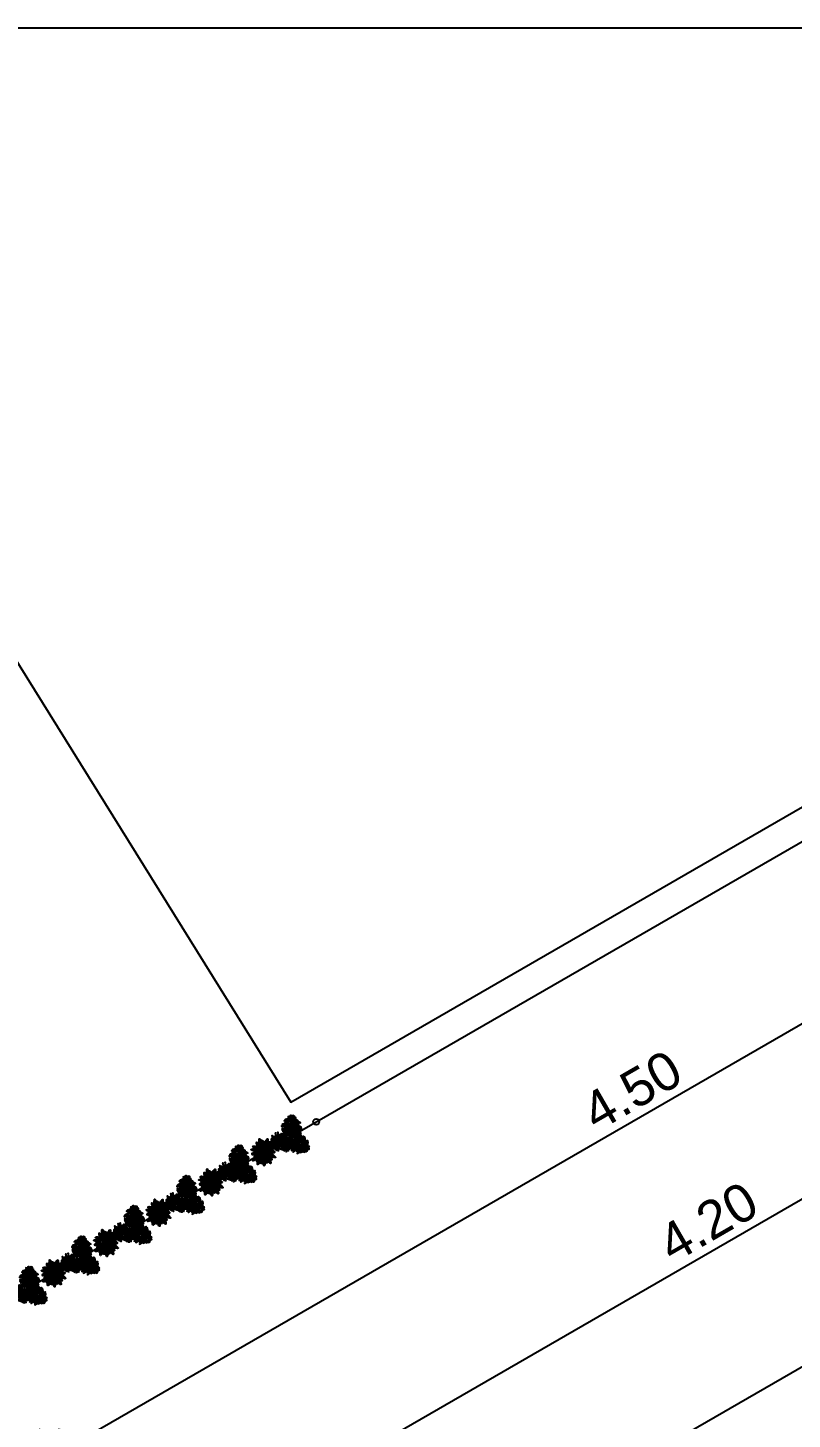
# Model space of a CAD drawing. Header units: metres. Extents: x 97 to 197, y 104 to 205.
# Drawn here: x 120.9 to 123.419, y 123.234 to 127.822 of the extents above; entities that cross this region are included whole.
import ezdxf

# ---------------------------------------------------------------- set-up
doc = ezdxf.new("R2010")
doc.units = ezdxf.units.M
doc.linetypes.add('ACAD_ISO12W100', pattern=[21, 12, -3, 0, -3, 0, -3])
doc.layers.get('0').update_dxf_attribs({"plot": 0})
doc.layers.add('01-Defpoints', color=7, linetype='Continuous', plot=False)
for name, color, linetype in [('1-ALV_CORTE', 5, 'Continuous'), ('10-PROJ_SUP', 2, 'ACAD_ISO12W100'), ('15-COTAS', 14, 'Continuous'), ('5-PISO', 1, 'Continuous'), ('6-VEGETAÇÃO', 104, 'Continuous'), ('7-PISO_INF', 253, 'Continuous')]:
    doc.layers.add(name, color=color, linetype=linetype)
doc.styles.get("Standard").update_dxf_attribs({"font": 'arial.ttf', "height": 2.5})
doc.dimstyles.new('COTA ANOTATIVA', dxfattribs={"dimtxt": 2.5, "dimasz": 2.5, "dimexe": 2, "dimexo": 1, "dimgap": 0.5, "dimtad": 1, "dimzin": 4, "dimdsep": 46, "dimtxsty": 'Standard', "dimblk": 'ARCHTICK', "dimcen": 1, "dimclrd": 256, "dimclre": 256, "dimclrt": 256, "dimazin": 0, "dimtfac": 1, "dimtofl": 0, "dimtmove": 1, "dimatfit": 3, "dimldrblk": 'DOT', "dimfxl": 2, "dimfxlon": 1, "dimtolj": 1, "dimtzin": 0, "dimarcsym": 0})

# ---------------------------------------------------------------- blocks, each defined once
blk = doc.blocks.new('*U53')
at = {"layer": '5-PISO', "ltscale": 0.1}
blk.add_circle((0.0563, 0), 0.01, dxfattribs=at)
blk = doc.blocks.new('*U54')
at = {"layer": '1-ALV_CORTE', "color": 0, "linetype": 'ByBlock', "lineweight": -2, "transparency": 16777216}
for p in [(0.4533, -3.7), (0.5531, -3.7), (0.6529, -3.7), (0.7527, -3.7), (0.8526, -3.7), (0.9524, -3.7), (1.0522, -3.7), (1.1521, -3.7), (1.2519, -3.7), (1.3517, -3.7), (1.4516, -3.7), (1.5514, -3.7), (1.6512, -3.7), (1.7511, -3.7), (1.8509, -3.7), (1.9507, -3.7), (2.0506, -3.7), (2.1504, -3.7), (2.2502, -3.7)]:
    blk.add_blockref('*U53', p, dxfattribs=at)
blk = doc.blocks.new('A$C5E6B4C6F')
at = {"layer": '6-VEGETAÇÃO', "color": 76}
for points in [[(0.259, 1.171, -2.104), (0.209, 1.321, -2.2), (0.288, 1.491, -2.209), (0.158, 1.315, -2.236)], [(0.357, 1.156, -2.032), (0.303, 1.302, -2.064), (0.415, 1.63, -2.175), (0.231, 1.292, -2.049)], [(0.475, 1.141, -2.048), (0.422, 1.361, -2.101), (0.479, 1.549, -2.163), (0.353, 1.329, -2.08)], [(0.595, 1.14, -2.069), (0.539, 1.339, -2.115), (0.629, 1.659, -2.22), (0.475, 1.345, -2.105)], [(0.708, 1.124, -2.084), (0.662, 1.376, -2.146), (0.747, 1.632, -2.233), (0.591, 1.377, -2.135)], [(0.796, 1.116, -2.149), (0.756, 1.287, -2.126), (0.781, 1.468, -2.215), (0.703, 1.281, -2.034)], [(1.482, 1.535, -2.067), (1.345, 1.656, -2.117), (1.097, 1.789, -2.205), (1.417, 1.703, -2.096)], [(1.557, 1.641, -2.048), (1.395, 1.82, -2.109), (1.136, 1.834, -2.194), (1.405, 1.9, -2.11)], [(1.196, 1.453, -1.072), (1.373, 1.5, -1.059), (1.421, 1.484, -1.129), (1.346, 1.542, -1.001)], [(1.207, 1.531, -0.981), (1.324, 1.574, -0.958), (1.424, 1.573, -1.089), (1.316, 1.62, -0.901)], [(1.617, 1.726, -2.033), (1.464, 1.918, -2.092), (1.33, 1.988, -2.139), (1.499, 1.959, -2.083)], [(1.502, 1.177, -1.5), (1.501, 1.373, -1.508), (1.382, 1.522, -1.658), (1.541, 1.415, -1.461)], [(1.395, 1.411, -2.091), (1.402, 1.411, -2.091), (1.64, 1.748, -2.031), (1.632, 1.748, -2.031)], [(1.678, 1.813, -2.089), (1.51, 1.965, -2.183), (1.405, 2.011, -2.201), (1.562, 1.992, -2.214)], [(1.426, 1.455, -2.084), (1.667, 1.369, -2.146), (1.847, 1.168, -2.233), (1.703, 1.43, -2.135)], [(1.496, 1.546, -2.069), (1.696, 1.494, -2.115), (1.929, 1.256, -2.22), (1.734, 1.547, -2.105)], [(1.567, 1.195, -1.421), (1.577, 1.394, -1.416), (1.543, 1.509, -1.462), (1.612, 1.399, -1.373)], [(1.556, 1.648, -2.048), (1.774, 1.585, -2.101), (1.908, 1.441, -2.163), (1.78, 1.66, -2.08)], [(1.721, 1.874, -2.146), (1.59, 2.021, -2.244), (1.711, 1.971, -2.224)], [(1.652, 1.219, -1.388), (1.644, 1.403, -1.435), (1.609, 1.487, -1.463), (1.691, 1.394, -1.423)], [(1.777, 1.953, -2.259), (1.674, 2.021, -2.303), (1.628, 2.076, -2.362), (1.733, 2.028, -2.352)], [(1.629, 1.743, -2.032), (1.782, 1.718, -2.064), (2.011, 1.456, -2.175), (1.809, 1.784, -2.049)], [(1.633, 1.748, -2.029), (1.64, 1.748, -2.029), (1.76, 1.917, -2.19), (1.752, 1.917, -2.19)], [(1.691, 1.821, -2.104), (1.846, 1.789, -2.2), (1.954, 1.636, -2.209), (1.866, 1.836, -2.236)], [(1.806, 1.994, -2.342), (1.736, 2.07, -2.421), (1.789, 2.063, -2.443)], [(1.778, 1.935, -2.243), (1.871, 1.881, -2.305), (1.934, 1.803, -2.299), (1.865, 1.938, -2.361)], [(1.807, 1.996, -2.35), (1.927, 1.923, -2.425), (1.888, 1.979, -2.436)], [(0.052, 1.184, -2.342), (0.02, 1.085, -2.421), (0, 1.135, -2.443)], [(0.049, 1.184, -2.35), (0.052, 1.325, -2.425), (0.023, 1.263, -2.436)], [(0.145, 1.176, -2.19), (0.152, 1.176, -2.19), (0.041, 1.186, -2.376), (0.033, 1.186, -2.376)], [(0.102, 1.18, -2.259), (0.094, 1.057, -2.303), (0.07, 0.989, -2.362), (0.058, 1.103, -2.352)], [(0.117, 1.189, -2.243), (0.117, 1.297, -2.305), (0.153, 1.391, -2.299), (0.07, 1.263, -2.361)], [(0.198, 1.171, -2.146), (0.136, 0.983, -2.244), (0.119, 1.114, -2.224)], [(0.351, 1.157, -2.029), (0.358, 1.157, -2.029), (0.152, 1.176, -2.19), (0.145, 1.176, -2.19)], [(0.272, 1.164, -2.089), (0.224, 0.942, -2.183), (0.237, 0.829, -2.201), (0.175, 0.974, -2.214)], [(0.379, 1.154, -2.033), (0.289, 0.926, -2.092), (0.295, 0.774, -2.139), (0.235, 0.936, -2.083)], [(0.481, 1.145, -2.048), (0.407, 0.915, -2.109), (0.525, 0.683, -2.194), (0.333, 0.884, -2.11)], [(0.762, 1.119, -2.091), (0.769, 1.119, -2.091), (0.359, 1.157, -2.031), (0.351, 1.157, -2.031)], [(0.611, 1.133, -2.067), (0.575, 0.954, -2.117), (0.583, 0.673, -2.205), (0.497, 0.993, -2.096)], [(1.395, 0.579, -2.067), (1.568, 0.638, -2.117), (1.807, 0.786, -2.205), (1.573, 0.551, -2.096)], [(1.449, 0.461, -2.048), (1.685, 0.512, -2.109), (1.827, 0.73, -2.194), (1.749, 0.463, -2.11)], [(1.582, 1.199, -1.406), (1.664, 1.106, -1.383), (1.707, 0.838, -1.514), (1.704, 1.13, -1.326)], [(1.354, 0.668, -2.084), (1.159, 0.502, -2.146), (0.894, 0.447, -2.233), (1.193, 0.441, -2.135)], [(1.397, 0.562, -2.069), (1.252, 0.414, -2.115), (0.93, 0.332, -2.22), (1.279, 0.356, -2.105)], [(1.502, 0.348, -2.032), (1.403, 0.228, -2.064), (1.062, 0.161, -2.175), (1.447, 0.171, -2.049)], [(1.456, 0.458, -2.048), (1.292, 0.302, -2.101), (1.1, 0.258, -2.163), (1.354, 0.259, -2.08)], [(1.538, 0.256, -2.104), (1.433, 0.138, -2.2), (1.246, 0.121, -2.209), (1.463, 0.097, -2.236)], [(1.331, 0.717, -2.091), (1.339, 0.717, -2.091), (1.511, 0.343, -2.031), (1.504, 0.343, -2.031)], [(1.593, 0.124, -2.243), (1.5, 0.07, -2.305), (1.4, 0.054, -2.299), (1.552, 0.046, -2.361)], [(1.492, 0.368, -2.033), (1.735, 0.404, -2.092), (1.863, 0.485, -2.139), (1.753, 0.353, -2.083)], [(1.504, 0.342, -2.029), (1.511, 0.342, -2.029), (1.598, 0.154, -2.19), (1.591, 0.154, -2.19)], [(1.631, 0.067, -2.35), (1.508, 0, -2.425), (1.576, 0.006, -2.436)], [(1.537, 0.27, -2.089), (1.753, 0.34, -2.183), (1.845, 0.408, -2.201), (1.75, 0.282, -2.214)], [(1.568, 0.203, -2.146), (1.762, 0.243, -2.244), (1.657, 0.163, -2.224)], [(1.591, 0.154, -2.19), (1.598, 0.154, -2.19), (1.645, 0.053, -2.376), (1.638, 0.053, -2.376)], [(1.609, 0.115, -2.259), (1.719, 0.17, -2.303), (1.79, 0.183, -2.362), (1.697, 0.116, -2.352)], [(1.63, 0.07, -2.342), (1.731, 0.092, -2.421), (1.698, 0.049, -2.443)]]:
    blk.add_3dface(points, dxfattribs=at)
at = {"layer": '6-VEGETAÇÃO'}
for points in [[(0.876, 1.104, -2.283), (0.841, 1.252, -2.262), (0.872, 1.481, -2.373), (0.804, 1.331, -2.219)], [(1.191, 1.364, -1.175), (1.049, 1.403, -1.197), (0.924, 1.423, -1.28), (1.079, 1.451, -1.128)], [(1.199, 1.449, -1.075), (1.016, 1.518, -1.083), (0.994, 1.522, -1.233), (1.09, 1.57, -1.036)], [(1.206, 1.516, -0.996), (1.024, 1.596, -0.991), (1.003, 1.606, -1.037), (1.032, 1.631, -0.948)], [(1.214, 1.604, -0.963), (1.039, 1.663, -1.01), (1.047, 1.66, -1.038), (1.065, 1.703, -0.998)], [(1.372, 1.379, -2.153), (1.289, 1.475, -2.153), (1.073, 1.642, -2.248), (1.268, 1.547, -2.101)], [(1.23, 1.762, -0.967), (1.133, 1.78, -1), (1.08, 1.812, -1.029), (1.171, 1.816, -1.007)], [(1.325, 1.313, -2.288), (1.259, 1.405, -2.271), (1.1, 1.534, -2.333), (1.296, 1.428, -2.198)], [(1.283, 1.253, -2.41), (1.221, 1.351, -2.381), (1.104, 1.463, -2.408), (1.248, 1.379, -2.316)], [(1.41, 1.433, -2.085), (1.238, 1.599, -2.149), (1.14, 1.664, -2.184), (1.367, 1.566, -2.106)], [(1.235, 1.816, -0.991), (1.158, 1.859, -1.031), (1.199, 1.877, -1.03)], [(1.181, 1.265, -1.292), (1.189, 1.265, -1.292), (1.215, 1.535, -0.976), (1.208, 1.535, -0.976)], [(1.196, 1.375, -1.165), (1.356, 1.422, -1.148), (1.511, 1.392, -1.261), (1.36, 1.464, -1.098)], [(1.22, 1.616, -0.965), (1.342, 1.671, -0.989), (1.417, 1.659, -1.037), (1.338, 1.715, -0.98)], [(1.226, 1.716, -0.948), (1.233, 1.716, -0.948), (1.245, 1.837, -1.002), (1.238, 1.837, -1.002)], [(1.237, 1.748, -0.966), (1.325, 1.761, -1.002), (1.351, 1.746, -1.016), (1.299, 1.807, -1.012)], [(1.42, 1.155, -1.6), (1.405, 1.302, -1.622), (1.344, 1.516, -1.705), (1.461, 1.291, -1.553)], [(0.673, 0.657, -1.391), (0.599, 0.707, -1.427), (0.563, 0.778, -1.441), (0.587, 0.655, -1.437)], [(0.841, 0.796, -1.406), (0.726, 0.843, -1.383), (0.569, 1.065, -1.514), (0.701, 0.804, -1.326)], [(0.775, 0.742, -1.39), (0.647, 0.784, -1.414), (0.584, 0.917, -1.462), (0.621, 0.749, -1.405)], [(0.735, 1.122, -2.085), (0.678, 0.89, -2.149), (0.67, 0.773, -2.184), (0.642, 1.017, -2.106)], [(0.955, 0.903, -1.59), (0.806, 0.977, -1.573), (0.644, 1.183, -1.686), (0.774, 0.949, -1.523)], [(0.903, 0.846, -1.497), (0.741, 0.931, -1.484), (0.648, 1.055, -1.554), (0.731, 0.882, -1.426)], [(0.839, 0.794, -1.4), (0.846, 0.794, -1.4), (0.71, 0.672, -1.373), (0.703, 0.672, -1.373)], [(0.801, 1.116, -2.153), (0.759, 0.996, -2.153), (0.723, 0.725, -2.248), (0.708, 0.941, -2.101)], [(1.014, 0.95, -1.677), (0.836, 1.056, -1.674), (0.712, 1.227, -1.775), (0.805, 1.022, -1.619)], [(1.072, 1.091, -2.61), (1.08, 1.091, -2.61), (0.769, 1.119, -2.09), (0.762, 1.119, -2.09)], [(0.787, 0.747, -1.388), (0.876, 0.585, -1.435), (0.944, 0.526, -1.463), (0.829, 0.573, -1.423)], [(0.881, 1.108, -2.288), (0.835, 1.005, -2.271), (0.803, 0.803, -2.333), (0.797, 1.025, -2.198)], [(1.048, 0.981, -1.78), (0.935, 1.058, -1.728), (0.826, 1.156, -1.795), (0.93, 1.042, -1.629)], [(1.069, 0.994, -1.927), (0.971, 1.061, -1.881), (0.833, 1.185, -1.964), (0.915, 1.092, -1.822)], [(1.041, 0.974, -1.717), (1.049, 0.974, -1.717), (0.846, 0.794, -1.401), (0.839, 0.794, -1.401)], [(0.853, 0.806, -1.421), (0.932, 0.624, -1.416), (1.014, 0.536, -1.462), (0.903, 0.604, -1.373)], [(0.954, 1.101, -2.41), (0.9, 0.999, -2.381), (0.862, 0.841, -2.408), (0.863, 1.008, -2.316)], [(0.949, 1.102, -2.406), (0.922, 1.223, -2.391), (0.948, 1.371, -2.474), (0.888, 1.232, -2.335)], [(0.903, 0.851, -1.5), (0.99, 0.676, -1.508), (1.164, 0.595, -1.658), (0.973, 0.621, -1.461)], [(1.082, 1.011, -2.061), (1.002, 1.066, -2.026), (0.914, 1.148, -2.092), (0.991, 1.062, -1.964)], [(1.18, 1.253, -1.362), (1.084, 1.284, -1.342), (0.937, 1.329, -1.4), (1.039, 1.307, -1.275)], [(1.287, 0.824, -2.283), (1.176, 0.719, -2.262), (0.963, 0.632, -2.373), (1.127, 0.648, -2.219)], [(0.967, 0.908, -1.6), (1.045, 0.782, -1.622), (1.195, 0.618, -1.705), (0.99, 0.768, -1.553)], [(1.183, 1.282, -1.27), (0.999, 1.341, -1.291), (0.973, 1.349, -1.318), (1.1, 1.353, -1.229)], [(1.178, 1.229, -1.509), (1.095, 1.259, -1.473), (1.001, 1.293, -1.507), (1.108, 1.268, -1.395)], [(1.252, 0.888, -2.406), (1.161, 0.804, -2.391), (1.019, 0.752, -2.474), (1.171, 0.77, -2.335)], [(1.317, 0.748, -2.149), (1.189, 0.628, -2.126), (1.02, 0.559, -2.215), (1.22, 0.585, -2.034)], [(1.028, 0.962, -1.695), (1.124, 0.795, -1.716), (1.182, 0.721, -1.743), (1.041, 0.854, -1.654)], [(1.175, 1.208, -1.643), (1.093, 1.24, -1.593), (1.034, 1.269, -1.595), (1.098, 1.25, -1.522)], [(1.109, 1.035, -2.285), (1.117, 1.035, -2.285), (1.049, 0.974, -1.717), (1.041, 0.974, -1.717)], [(1.05, 0.982, -1.787), (1.1, 0.895, -1.767), (1.222, 0.711, -1.825), (1.117, 0.847, -1.7)], [(1.068, 0.998, -1.934), (1.109, 0.92, -1.898), (1.199, 0.782, -1.932), (1.093, 0.923, -1.82)], [(1.072, 1.091, -2.61), (1.08, 1.091, -2.61), (1.17, 1.082, -3.235), (1.163, 1.082, -3.235)], [(1.084, 1.012, -2.068), (1.123, 0.933, -2.018), (1.192, 0.821, -2.02), (1.112, 0.929, -1.947)], [(1.109, 1.035, -2.285), (1.117, 1.035, -2.285), (1.172, 1.084, -2.985), (1.164, 1.084, -2.985)], [(1.215, 1.156, -2.61), (1.222, 1.156, -2.61), (1.17, 1.082, -3.235), (1.163, 1.082, -3.235)], [(1.2, 1, -2.61), (1.208, 1, -2.61), (1.17, 1.082, -3.235), (1.163, 1.082, -3.235)], [(1.236, 1.104, -2.285), (1.243, 1.104, -2.285), (1.172, 1.084, -2.985), (1.164, 1.084, -2.985)], [(1.172, 1.174, -1.86), (1.18, 1.174, -1.86), (1.172, 1.1, -2.56), (1.165, 1.1, -2.56)], [(1.172, 1.174, -1.86), (1.18, 1.174, -1.86), (1.189, 1.265, -1.292), (1.181, 1.265, -1.292)], [(1.174, 1.231, -1.502), (1.225, 1.249, -1.456), (1.41, 1.25, -1.539), (1.287, 1.263, -1.397)], [(1.176, 1.21, -1.636), (1.205, 1.224, -1.601), (1.326, 1.223, -1.667), (1.211, 1.234, -1.539)], [(1.18, 1.255, -1.355), (1.249, 1.275, -1.303), (1.396, 1.276, -1.37), (1.242, 1.29, -1.204)], [(1.185, 1.3, -1.252), (1.387, 1.343, -1.249), (1.49, 1.314, -1.35), (1.387, 1.39, -1.194)], [(1.2, 1, -2.61), (1.208, 1, -2.61), (1.339, 0.717, -2.09), (1.331, 0.717, -2.09)], [(1.215, 1.156, -2.61), (1.222, 1.156, -2.61), (1.402, 1.411, -2.09), (1.395, 1.411, -2.09)], [(1.236, 1.104, -2.285), (1.243, 1.104, -2.285), (1.331, 1.128, -1.717), (1.324, 1.128, -1.717)], [(1.25, 0.893, -2.41), (1.366, 0.897, -2.381), (1.522, 0.943, -2.408), (1.377, 0.861, -2.316)], [(1.269, 1.113, -2.068), (1.269, 1.202, -2.018), (1.257, 1.332, -2.02), (1.28, 1.2, -1.947)], [(1.289, 1.119, -1.934), (1.287, 1.207, -1.898), (1.267, 1.371, -1.932), (1.3, 1.197, -1.82)], [(1.271, 1.114, -2.061), (1.318, 1.029, -2.026), (1.361, 0.916, -2.092), (1.33, 1.027, -1.964)], [(1.312, 1.125, -1.787), (1.306, 1.226, -1.767), (1.278, 1.444, -1.825), (1.313, 1.276, -1.7)], [(1.281, 0.826, -2.288), (1.393, 0.838, -2.271), (1.584, 0.911, -2.333), (1.395, 0.794, -2.198)], [(1.286, 1.257, -2.406), (1.405, 1.22, -2.391), (1.52, 1.124, -2.474), (1.429, 1.246, -2.335)], [(1.29, 1.123, -1.927), (1.348, 1.019, -1.881), (1.417, 0.847, -1.964), (1.384, 0.967, -1.822)], [(1.341, 1.133, -1.695), (1.329, 1.325, -1.716), (1.31, 1.418, -1.743), (1.377, 1.236, -1.654)], [(1.315, 1.126, -1.78), (1.381, 1.006, -1.728), (1.435, 0.87, -1.795), (1.393, 1.018, -1.629)], [(1.315, 0.753, -2.153), (1.439, 0.777, -2.153), (1.692, 0.881, -2.248), (1.512, 0.759, -2.101)], [(1.324, 1.32, -2.283), (1.47, 1.276, -2.262), (1.653, 1.135, -2.373), (1.557, 1.269, -2.219)], [(1.343, 0.692, -2.085), (1.572, 0.759, -2.149), (1.677, 0.811, -2.184), (1.479, 0.664, -2.106)], [(1.358, 1.138, -1.677), (1.471, 0.964, -1.674), (1.506, 0.756, -1.775), (1.514, 0.981, -1.619)], [(1.375, 1.383, -2.149), (1.543, 1.333, -2.126), (1.687, 1.221, -2.215), (1.565, 1.381, -2.034)], [(1.432, 1.154, -1.59), (1.533, 1.021, -1.573), (1.587, 0.765, -1.686), (1.574, 1.032, -1.523)], [(1.505, 1.182, -1.497), (1.612, 1.034, -1.484), (1.64, 0.882, -1.554), (1.642, 1.074, -1.426)], [(1.585, 1.2, -1.4), (1.593, 1.2, -1.4), (1.768, 1.249, -1.373), (1.761, 1.249, -1.373)], [(1.666, 1.218, -1.39), (1.761, 1.124, -1.414), (1.759, 0.977, -1.462), (1.801, 1.144, -1.405)], [(1.715, 1.236, -1.379), (1.726, 1.399, -1.416), (1.768, 1.304, -1.384)], [(1.761, 1.249, -1.373), (1.768, 1.249, -1.373), (1.886, 1.281, -1.427), (1.878, 1.281, -1.427)], [(1.805, 1.261, -1.392), (1.787, 1.358, -1.425), (1.798, 1.419, -1.454), (1.834, 1.335, -1.432)], [(1.795, 1.249, -1.391), (1.838, 1.172, -1.427), (1.839, 1.092, -1.441), (1.872, 1.213, -1.437)], [(1.858, 1.276, -1.416), (1.87, 1.363, -1.456), (1.902, 1.332, -1.455)], [(1.862, 1.277, -1.42), (1.915, 1.175, -1.465), (1.92, 1.23, -1.458)], [(0.625, 0.603, -1.42), (0.532, 0.67, -1.465), (0.552, 0.619, -1.458)], [(0.703, 0.673, -1.373), (0.71, 0.673, -1.373), (0.619, 0.591, -1.427), (0.612, 0.591, -1.427)], [(0.628, 0.605, -1.416), (0.656, 0.522, -1.456), (0.614, 0.535, -1.455)], [(0.668, 0.642, -1.392), (0.728, 0.563, -1.425), (0.745, 0.503, -1.454), (0.675, 0.562, -1.432)], [(0.738, 0.704, -1.379), (0.8, 0.553, -1.416), (0.721, 0.619, -1.384)]]:
    blk.add_3dface(points, dxfattribs=at)
blk = doc.blocks.new('A$C67B00017')
at = {"layer": '6-VEGETAÇÃO', "color": 153}
for p, q in [((0.09, 1.2), (0.15, 1.17)), ((0.15, 1.22), (0.23, 1.17)), ((0.21, 1.23), (0.32, 1.16)), ((0.3, 1.71), (0.23, 1.68)), ((0.26, 1.79), (0.29, 1.73)), ((0.35, 1.67), (0.27, 1.63)), ((0.3, 1.22), (0.37, 1.14)), ((0.31, 1.78), (0.36, 1.69)), ((0.42, 1.62), (0.31, 1.58)), ((0.33, 1.49), (0.38, 1.43)), ((0.4, 1.39), (0.33, 1.34)), ((0.46, 1.59), (0.35, 1.54)), ((0.37, 1.75), (0.43, 1.64)), ((0.48, 1.36), (0.38, 1.3)), ((0.39, 1.19), (0.41, 1.14)), ((0.4, 1.49), (0.48, 1.39)), ((0.45, 1.7), (0.47, 1.6)), ((0.57, 1.32), (0.45, 1.24)), ((0.48, 1.47), (0.58, 1.34)), ((0.5, 1.63), (0.49, 1.57)), ((0.6, 1.72), (0.51, 1.72)), ((0.64, 1.29), (0.51, 1.2)), ((0.53, 1.58), (0.53, 1.55)), ((0.66, 1.66), (0.54, 1.65)), ((0.72, 1.58), (0.57, 1.56)), ((0.58, 1.84), (0.6, 1.76)), ((0.66, 2.05), (0.59, 2.06)), ((0.59, 1.43), (0.64, 1.31)), ((0.69, 1.99), (0.6, 2)), ((0.68, 1.26), (0.6, 1.19)), ((0.72, 1.91), (0.61, 1.93)), ((0.76, 1.52), (0.61, 1.5)), ((0.74, 1.86), (0.62, 1.87)), ((0.65, 1.81), (0.67, 1.68)), ((0.66, 2.14), (0.66, 2.08)), ((0.78, 1.48), (0.68, 1.45)), ((0.68, 1.36), (0.68, 1.28)), ((0.73, 1.24), (0.68, 1.19)), ((0.7, 2.1), (0.7, 2)), ((0.71, 1.75), (0.74, 1.59)), ((0.73, 1.3), (0.73, 1.26)), ((0.74, 2.05), (0.74, 1.92)), ((0.81, 1.43), (0.74, 1.41)), ((0.79, 1.97), (0.75, 1.87)), ((0.8, 1.88), (0.77, 1.84)), ((0.78, 1.66), (0.77, 1.53)), ((0.8, 1.82), (0.78, 1.8)), ((0.83, 1.56), (0.8, 1.49)), ((0.96, 1.73), (0.82, 1.78)), ((0.97, 1.66), (0.82, 1.71)), ((0.88, 1.41), (0.82, 1.4)), ((0.94, 1.83), (0.83, 1.88)), ((0.84, 1.48), (0.83, 1.45)), ((0.93, 1.91), (0.84, 1.95)), ((0.91, 1.37), (0.84, 1.36)), ((0.94, 1.31), (0.85, 1.31)), ((0.87, 1.48), (0.88, 1.43)), ((0.97, 1.27), (0.87, 1.27)), ((0.91, 1.46), (0.92, 1.38)), ((0.96, 2.03), (0.94, 1.95)), ((0.94, 1.42), (0.96, 1.32)), ((1, 1.97), (0.97, 1.84)), ((1.03, 1.89), (0.98, 1.74)), ((1.06, 1.77), (0.98, 1.67)), ((0.99, 1.36), (0.98, 1.28)), ((1.05, 1.66), (0.99, 1.62)), ((1.02, 1.59), (0.99, 1.56)), ((1.01, 1.3), (0.99, 1.26)), ((1.09, 1.37), (1.01, 1.42)), ((1.02, 1.25), (1.01, 1.23)), ((1.12, 1.97), (1.02, 2.04)), ((1.09, 1.41), (1.02, 1.47)), ((1.13, 2.03), (1.03, 2.09)), ((1.1, 1.47), (1.05, 1.52)), ((1.13, 2.11), (1.06, 2.16)), ((1.13, 2.17), (1.07, 2.22)), ((1.11, 1.53), (1.07, 1.56)), ((1.11, 1.32), (1.08, 1.31)), ((1.13, 1.36), (1.09, 1.34)), ((1.16, 1.42), (1.1, 1.37)), ((1.17, 1.49), (1.11, 1.41)), ((1.15, 1.91), (1.12, 1.89)), ((1.15, 1.59), (1.12, 1.54)), ((1.16, 1.54), (1.12, 1.48)), ((1.21, 2.04), (1.13, 1.97)), ((1.18, 1.96), (1.13, 1.94)), ((1.21, 2.14), (1.14, 2.03)), ((1.14, 1.81), (1.21, 1.69)), ((1.18, 2.25), (1.15, 2.2)), ((1.2, 2.2), (1.15, 2.11)), ((1.15, 1.69), (1.2, 1.65)), ((1.16, 1.62), (1.19, 1.59)), ((1.17, 1.92), (1.21, 1.76)), ((1.2, 1.99), (1.23, 1.87)), ((1.22, 1.68), (1.37, 1.73)), ((1.23, 1.76), (1.37, 1.8)), ((1.24, 2.05), (1.26, 1.97)), ((1.24, 1.16), (1.31, 1.23)), ((1.25, 1.86), (1.37, 1.9)), ((1.28, 1.94), (1.36, 1.97)), ((1.28, 1.5), (1.29, 1.46)), ((1.3, 1.57), (1.33, 1.5)), ((1.31, 1.44), (1.37, 1.42)), ((1.34, 1.49), (1.44, 1.45)), ((1.36, 1.67), (1.36, 1.54)), ((1.37, 1.53), (1.52, 1.49)), ((1.44, 1.76), (1.4, 1.6)), ((1.41, 1.58), (1.56, 1.55)), ((1.48, 1.9), (1.42, 2)), ((1.48, 1.83), (1.45, 1.83)), ((1.51, 1.94), (1.46, 2.04)), ((1.51, 1.8), (1.47, 1.68)), ((1.53, 1.86), (1.48, 1.86)), ((1.48, 1.66), (1.6, 1.64)), ((1.6, 1.92), (1.5, 1.89)), ((1.56, 2.01), (1.51, 2.09)), ((1.51, 1.41), (1.52, 1.37)), ((1.64, 2), (1.53, 1.94)), ((1.53, 1.35), (1.59, 1.32)), ((1.54, 1.72), (1.63, 1.7)), ((1.54, 1.48), (1.55, 1.41)), ((1.59, 2.07), (1.55, 2.14)), ((1.57, 1.83), (1.55, 1.76)), ((1.57, 1.4), (1.66, 1.34)), ((1.66, 2.07), (1.58, 2.01)), ((1.6, 1.57), (1.59, 1.44)), ((1.6, 1.43), (1.74, 1.38)), ((1.67, 2.12), (1.61, 2.09)), ((1.69, 1.65), (1.64, 1.5)), ((1.65, 1.48), (1.79, 1.43)), ((1.66, 1.12), (1.75, 1.24)), ((1.77, 1.69), (1.72, 1.57)), ((1.73, 1.55), (1.84, 1.51)), ((1.75, 1.27), (1.73, 1.29)), ((1.74, 1.11), (1.82, 1.23)), ((1.81, 1.25), (1.77, 1.3)), ((1.79, 1.6), (1.88, 1.57)), ((1.84, 1.71), (1.8, 1.63)), ((1.8, 1.31), (1.84, 1.43)), ((1.89, 1.25), (1.8, 1.3)), ((1.84, 1.1), (1.9, 1.2)), ((1.85, 1.32), (1.89, 1.43)), ((1.98, 1.27), (1.86, 1.3)), ((1.94, 1.34), (1.96, 1.43)), ((2.04, 1.3), (1.94, 1.32)), ((2, 1.36), (2.02, 1.42)), ((2.09, 1.33), (2.03, 1.35)), ((0.17, 1.15), (0.13, 1.1)), ((0.24, 1.15), (0.18, 1.07)), ((0.32, 1.14), (0.25, 1.05)), ((0.37, 1.13), (0.3, 1.03)), ((0.43, 0.86), (0.35, 0.9)), ((0.37, 0.76), (0.42, 0.82)), ((0.51, 0.9), (0.4, 0.95)), ((0.44, 1.16), (0.45, 1.13)), ((0.44, 0.77), (0.51, 0.87)), ((0.6, 0.95), (0.47, 1.02)), ((0.48, 0.6), (0.56, 0.62)), ((0.51, 0.66), (0.64, 0.69)), ((0.66, 0.99), (0.52, 1.07)), ((0.52, 0.79), (0.61, 0.93)), ((0.57, 0.73), (0.73, 0.75)), ((0.6, 0.62), (0.6, 0.53)), ((0.69, 1.02), (0.61, 1.09)), ((0.62, 0.85), (0.66, 0.97)), ((0.66, 0.8), (0.79, 0.79)), ((0.66, 0.67), (0.67, 0.56)), ((0.73, 0.25), (0.66, 0.24)), ((0.78, 0.39), (0.67, 0.37)), ((0.76, 0.31), (0.67, 0.3)), ((0.74, 1.05), (0.68, 1.09)), ((0.8, 0.44), (0.68, 0.42)), ((0.7, 0.93), (0.7, 1)), ((0.75, 0.99), (0.74, 1.03)), ((0.74, 0.74), (0.76, 0.59)), ((0.74, 0.16), (0.74, 0.22)), ((0.76, 0.84), (0.83, 0.82)), ((0.78, 0.2), (0.77, 0.3)), ((0.85, 0.96), (0.8, 0.97)), ((0.8, 0.78), (0.82, 0.63)), ((0.82, 0.26), (0.8, 0.38)), ((0.85, 0.34), (0.81, 0.44)), ((0.89, 1), (0.82, 1.01)), ((0.86, 0.43), (0.82, 0.47)), ((0.85, 0.49), (0.83, 0.51)), ((0.93, 1.05), (0.84, 1.06)), ((0.84, 0.89), (0.85, 0.94)), ((0.84, 0.86), (0.87, 0.85)), ((0.84, 0.8), (0.87, 0.7)), ((0.96, 1.08), (0.87, 1.1)), ((0.88, 0.91), (0.9, 0.98)), ((0.89, 0.83), (0.91, 0.76)), ((1.04, 0.66), (0.91, 0.58)), ((0.92, 0.94), (0.94, 1.04)), ((1.04, 0.59), (0.92, 0.51)), ((1.05, 0.48), (0.94, 0.42)), ((0.97, 0.99), (0.96, 1.07)), ((1.04, 0.4), (0.96, 0.35)), ((1, 1.05), (0.98, 1.1)), ((1.01, 1.1), (1, 1.12)), ((1.05, 1.04), (1.09, 1.07)), ((1.05, 0.97), (1.09, 1.04)), ((1.09, 0.74), (1.05, 0.76)), ((1.06, 0.9), (1.09, 0.99)), ((1.12, 0.67), (1.06, 0.7)), ((1.15, 0.56), (1.06, 0.65)), ((1.09, 0.29), (1.06, 0.37)), ((1.07, 1.08), (1.09, 1.1)), ((1.14, 0.44), (1.07, 0.58)), ((1.12, 0.36), (1.07, 0.47)), ((1.08, 0.85), (1.1, 0.93)), ((1.1, 1.04), (1.19, 1.01)), ((1.11, 1), (1.19, 0.96)), ((1.11, 0.81), (1.12, 0.86)), ((1.12, 0.93), (1.19, 0.91)), ((1.13, 0.88), (1.18, 0.86)), ((1.17, 0.29), (1.24, 0.37)), ((1.19, 1.15), (1.18, 1.17)), ((1.18, 0.2), (1.23, 0.31)), ((1.19, 0.38), (1.24, 0.41)), ((1.19, 0.14), (1.23, 0.23)), ((1.22, 1.12), (1.21, 1.16)), ((1.21, 0.43), (1.24, 0.45)), ((1.22, 0.09), (1.24, 0.14)), ((1.23, 0.72), (1.25, 0.76)), ((1.28, 1.08), (1.24, 1.15)), ((1.25, 0.65), (1.28, 0.72)), ((1.25, 0.37), (1.36, 0.32)), ((1.25, 0.32), (1.35, 0.26)), ((1.25, 0.23), (1.33, 0.19)), ((1.26, 0.78), (1.33, 0.8)), ((1.26, 0.17), (1.32, 0.13)), ((1.3, 0.73), (1.4, 0.76)), ((1.3, 0.55), (1.31, 0.68)), ((1.32, 0.69), (1.47, 0.71)), ((1.34, 1.13), (1.4, 1.17)), ((1.4, 1.06), (1.34, 1.11)), ((1.37, 0.46), (1.34, 0.62)), ((1.36, 0.63), (1.51, 0.65)), ((1.39, 1.11), (1.44, 1.15)), ((1.44, 1.06), (1.41, 1.1)), ((1.44, 0.41), (1.41, 0.53)), ((1.43, 0.55), (1.54, 0.57)), ((1.48, 0.49), (1.57, 0.5)), ((1.5, 0.37), (1.48, 0.45)), ((1.52, 0.95), (1.49, 0.92)), ((1.6, 0.95), (1.54, 0.91)), ((1.58, 1.08), (1.57, 1.11)), ((1.58, 0.88), (1.59, 0.72)), ((1.71, 0.93), (1.59, 0.89)), ((1.61, 0.59), (1.62, 0.62)), ((1.65, 1.04), (1.62, 1.1)), ((1.62, 0.53), (1.64, 0.58)), ((1.64, 0.85), (1.66, 0.7)), ((1.82, 0.88), (1.65, 0.87)), ((1.65, 0.45), (1.66, 0.55)), ((1.76, 1), (1.67, 1.1)), ((1.67, 0.56), (1.79, 0.57)), ((1.71, 0.38), (1.69, 0.5)), ((1.7, 0.52), (1.82, 0.53)), ((1.88, 1), (1.74, 1.08)), ((1.74, 0.81), (1.75, 0.69)), ((1.76, 0.33), (1.74, 0.43)), ((1.75, 0.45), (1.84, 0.46)), ((1.88, 0.83), (1.76, 0.83)), ((1.79, 0.4), (1.86, 0.4)), ((1.8, 0.31), (1.79, 0.37)), ((1.81, 0.77), (1.83, 0.68)), ((1.96, 1.02), (1.85, 1.08)), ((1.93, 0.78), (1.85, 0.78)), ((1.92, 1.1), (1.98, 1.18)), ((2.03, 1.04), (1.95, 1.08))]:
    blk.add_line(p, q, dxfattribs=at)
at = {"layer": '6-VEGETAÇÃO', "color": 210}
blk.add_line((1.13, 1.24), (1.25, 1.34), dxfattribs=at)
at = {"layer": '6-VEGETAÇÃO', "color": 253}
for p, q in [((1.28, 1.15), (1.35, 1.21)), ((1.35, 1.06), (1.28, 1.13))]:
    blk.add_line(p, q, dxfattribs=at)
at = {"layer": '6-VEGETAÇÃO', "color": 153}
for points in [[(1.09, 1.84), (1.02, 2), (1.1, 2.31), (1.11, 2.33), (1.23, 2.13), (1.13, 1.86), (1.11, 1.8)], [(0.51, 1.1), (0.34, 1.03), (0.03, 1.13), (0.01, 1.14), (0.22, 1.24), (0.48, 1.14), (0.54, 1.11)], [(0.56, 1.49), (0.38, 1.52), (0.17, 1.75), (0.15, 1.78), (0.39, 1.76), (0.56, 1.54), (0.59, 1.48)], [(0.79, 1.2), (0.56, 1.18), (0.23, 1.42), (0.2, 1.44), (0.5, 1.49), (0.77, 1.25), (0.83, 1.19)], [(0.56, 1.5), (0.37, 1.67), (0.17, 1.79)], [(0.22, 1.75), (0.19, 1.74)], [(0.23, 1.77), (0.22, 1.79)], [(0.79, 1.22), (0.5, 1.37), (0.23, 1.46)], [(0.29, 1.43), (0.26, 1.41)], [(0.3, 1.45), (0.28, 1.48)], [(0.84, 1.37), (0.64, 1.46), (0.46, 1.83), (0.45, 1.86), (0.73, 1.76), (0.86, 1.42), (0.89, 1.34)], [(0.85, 1.38), (0.68, 1.65), (0.48, 1.87)], [(0.52, 1.81), (0.49, 1.81)], [(0.55, 1.82), (0.54, 1.86)], [(0.78, 1.73), (0.64, 1.84), (0.57, 2.15), (0.56, 2.18), (0.76, 2.05), (0.8, 1.77), (0.81, 1.71)], [(0.61, 2.13), (0.58, 2.13)], [(0.79, 1.74), (0.7, 1.98), (0.59, 2.18)], [(0.63, 2.13), (0.63, 2.16)], [(0.97, 1.48), (0.83, 1.67), (0.85, 2.07), (0.86, 2.11), (1.06, 1.88), (1.01, 1.53), (1, 1.44)], [(1.02, 1.19), (0.92, 1.36), (0.81, 1.5)], [(0.83, 1.46), (0.81, 1.46)], [(0.84, 1.47), (0.84, 1.49)], [(0.9, 2.03), (0.87, 2.04)], [(0.99, 1.5), (0.96, 1.81), (0.88, 2.1)], [(0.92, 2.03), (0.93, 2.06)], [(1.07, 1.27), (1.11, 1.46), (1.12, 1.64)], [(1.21, 1.51), (1.36, 1.69), (1.36, 2.09), (1.35, 2.13), (1.14, 1.91), (1.17, 1.56), (1.18, 1.47)], [(1.11, 1.6), (1.09, 1.61)], [(1.11, 1.84), (1.14, 2.09), (1.13, 2.32)], [(1.13, 2.26), (1.11, 2.28)], [(1.14, 1.21), (1.28, 1.23), (1.5, 1.11), (1.52, 1.1), (1.34, 1.05), (1.16, 1.17), (1.11, 1.21)], [(1.12, 1.59), (1.14, 1.61)], [(1.15, 2.26), (1.16, 2.29)], [(1.15, 1.2), (1.33, 1.12), (1.51, 1.09)], [(1.2, 1.52), (1.24, 1.84), (1.32, 2.12)], [(1.27, 1.38), (1.48, 1.46), (1.69, 1.81), (1.7, 1.84), (1.41, 1.76), (1.26, 1.44), (1.22, 1.36)], [(1.26, 1.4), (1.46, 1.65), (1.67, 1.85)], [(1.4, 1.79), (1.41, 1.97), (1.62, 2.21), (1.64, 2.22), (1.65, 1.99), (1.45, 1.79), (1.39, 1.75)], [(1.41, 1.79), (1.56, 2), (1.65, 2.2)], [(1.48, 1.3), (1.71, 1.35), (1.95, 1.67), (1.97, 1.7), (1.67, 1.66), (1.48, 1.36), (1.44, 1.28)], [(1.49, 1.15), (1.7, 1.25), (2.1, 1.15), (2.13, 1.13), (1.87, 0.98), (1.53, 1.1), (1.45, 1.13)], [(1.48, 1.32), (1.7, 1.54), (1.94, 1.71)], [(1.62, 2.15), (1.61, 2.18)], [(1.61, 1.81), (1.62, 1.85)], [(1.63, 1.8), (1.66, 1.79)], [(1.66, 1.3), (1.8, 1.42), (2.12, 1.42), (2.15, 1.42), (1.98, 1.25), (1.7, 1.27), (1.63, 1.28)], [(1.64, 2.14), (1.66, 2.16)], [(1.67, 1.29), (1.92, 1.33), (2.14, 1.4)], [(1.87, 1.68), (1.89, 1.71)], [(1.89, 1.66), (1.92, 1.65)], [(2.08, 1.38), (2.09, 1.41)], [(2.09, 1.37), (2.11, 1.36)], [(0.5, 1.11), (0.25, 1.15), (0.02, 1.16)], [(0.09, 1.17), (0.06, 1.18)], [(0.08, 1.15), (0.06, 1.13)], [(0.79, 1.1), (0.56, 1.09), (0.26, 0.81), (0.24, 0.79), (0.54, 0.78), (0.78, 1.04), (0.84, 1.11)], [(0.79, 1.08), (0.53, 0.9), (0.27, 0.77)], [(0.33, 0.81), (0.3, 0.83)], [(0.34, 0.79), (0.32, 0.76)], [(0.95, 0.86), (0.86, 0.65), (0.49, 0.48), (0.46, 0.47), (0.56, 0.75), (0.89, 0.88), (0.98, 0.91)], [(0.93, 0.87), (0.67, 0.7), (0.46, 0.5)], [(0.5, 0.56), (0.46, 0.55)], [(0.51, 0.54), (0.52, 0.51)], [(0.83, 0.58), (0.7, 0.46), (0.65, 0.14), (0.65, 0.11), (0.84, 0.26), (0.86, 0.54), (0.86, 0.61)], [(0.84, 0.57), (0.77, 0.33), (0.67, 0.12)], [(0.69, 0.17), (0.67, 0.17)], [(0.71, 0.17), (0.71, 0.14)], [(1.02, 1.17), (0.88, 1.12), (0.76, 0.9), (0.76, 0.88), (0.93, 0.93), (1.02, 1.14), (1.04, 1.19)], [(1.02, 1.16), (0.9, 1), (0.77, 0.88)], [(0.8, 0.91), (0.78, 0.91)], [(0.81, 0.9), (0.81, 0.88)], [(1.02, 0.83), (0.91, 0.63), (0.99, 0.23), (1, 0.2), (1.16, 0.45), (1.07, 0.79), (1.04, 0.88)], [(1.03, 0.28), (1, 0.27)], [(1.1, 1.15), (1.19, 1.04), (1.18, 0.79), (1.17, 0.76), (1.05, 0.9), (1.07, 1.12), (1.08, 1.17)], [(1.04, 0.82), (1.06, 0.5), (1.03, 0.21)], [(1.05, 0.29), (1.06, 0.25)], [(1.09, 1.14), (1.11, 0.95), (1.16, 0.77)], [(1.13, 0.81), (1.13, 0.79)], [(1.26, 0.51), (1.35, 0.35), (1.3, 0.04), (1.29, 0.01), (1.16, 0.21), (1.23, 0.48), (1.25, 0.54)], [(1.15, 0.82), (1.17, 0.81)], [(1.23, 0.84), (1.44, 0.75), (1.63, 0.39), (1.64, 0.35), (1.35, 0.45), (1.21, 0.78), (1.19, 0.86)], [(1.22, 0.82), (1.4, 0.56), (1.61, 0.35)], [(1.25, 0.5), (1.24, 0.25), (1.27, 0.02)], [(1.25, 0.08), (1.24, 0.05)], [(1.27, 0.08), (1.29, 0.07)], [(1.41, 0.92), (1.55, 0.74), (1.95, 0.66), (1.98, 0.66), (1.82, 0.91), (1.46, 0.95), (1.37, 0.96)], [(1.42, 0.93), (1.72, 0.83), (1.98, 0.69)], [(1.46, 1.1), (1.48, 1.11)], [(1.46, 1.09), (1.47, 1.07)], [(1.5, 1.13), (1.82, 1.09), (2.11, 1.11)], [(1.54, 0.39), (1.55, 0.36)], [(1.56, 0.41), (1.59, 0.41)], [(1.61, 0.68), (1.77, 0.6), (1.9, 0.31), (1.91, 0.29), (1.69, 0.37), (1.59, 0.64), (1.58, 0.7)], [(1.6, 0.67), (1.73, 0.46), (1.88, 0.28)], [(1.91, 0.72), (1.92, 0.68)], [(1.92, 0.74), (1.96, 0.74)], [(2.03, 1.09), (2.07, 1.07)], [(2.04, 1.11), (2.06, 1.14)]]:
    blk.add_spline(points, degree=3, dxfattribs=at)
at = {"layer": '6-VEGETAÇÃO', "color": 123}
for points in [[(1.02, 1.18), (0.89, 1.24), (0.79, 1.48), (0.79, 1.5), (0.96, 1.42), (1.03, 1.21), (1.04, 1.16)], [(1.06, 1.26), (1.01, 1.4), (1.09, 1.63), (1.1, 1.65), (1.18, 1.48), (1.09, 1.28), (1.07, 1.23)]]:
    blk.add_spline(points, degree=3, dxfattribs=at)
at = {"layer": '6-VEGETAÇÃO', "color": 210}
for points in [[(0.91, 1.5), (0.86, 1.52), (0.8, 1.56)], [(0.9, 1.5), (0.87, 1.54), (0.82, 1.63), (0.82, 1.66)], [(1.09, 1.77), (1.1, 1.7), (1.13, 1.65)], [(1.39, 1.35), (1.43, 1.35), (1.44, 1.39), (1.48, 1.4)], [(1.42, 1.37), (1.43, 1.44), (1.48, 1.46)], [(0.7, 1.14), (0.63, 1.14), (0.55, 1.14), (0.51, 1.15)], [(0.7, 1.14), (0.58, 1.1), (0.51, 1.11)], [(0.96, 0.79), (0.91, 0.7), (0.86, 0.66)], [(0.94, 0.75), (0.91, 0.68), (0.9, 0.59)], [(1.06, 1.15), (1.02, 1.08), (1.01, 1)], [(1.12, 1.16), (1.19, 1.08), (1.24, 1.04)], [(1.3, 0.87), (1.38, 0.92), (1.47, 0.92)], [(1.47, 0.77), (1.39, 0.85), (1.31, 0.86)]]:
    blk.add_spline(points, degree=3, dxfattribs=at)
at = {"layer": '6-VEGETAÇÃO', "color": 210, "end_tangent": (0.950778, -0.309872)}
blk.add_spline([(0.96, 1.18), (0.88, 1.17), (0.81, 1.15)], degree=3, dxfattribs=at)
at = {"layer": '6-VEGETAÇÃO', "color": 253}
for points in [[(1.83, 0.32), (1.84, 0.29)], [(1.85, 0.33), (1.88, 0.33)]]:
    blk.add_spline(points, degree=3, dxfattribs=at)
blk = doc.blocks.new('_ArchTick')
at = {"color": 0, "linetype": 'ByBlock', "const_width": 0.15}
blk.add_lwpolyline([(-0.5, -0.5), (0.5, 0.5)], dxfattribs=at)
blk = doc.blocks.new('*D137')
at = {"layer": '01-Defpoints', "color": 0, "transparency": 16777216}
for p in [(124.884, 125.3658), (125.3741, 124.5169), (121.477, 122.2669)]:
    blk.add_point(p, dxfattribs=at)
at = {"layer": '15-COTAS', "lineweight": -2, "transparency": 16777216}
for p, q in [((124.934, 125.2792), (124.834, 125.4524)), ((120.9868, 123.1158), (124.884, 125.3658)), ((121.0368, 123.0292), (120.9368, 123.2024))]:
    blk.add_line(p, q, dxfattribs=at)
at = {"layer": '15-COTAS', "lineweight": -2, "transparency": 16777216, "xscale": 0.125, "yscale": 0.125, "zscale": 0.125}
for p, rotation in [((124.884, 125.3658), 29.99999999999981), ((120.9868, 123.1158), 209.9999999999998)]:
    blk.add_blockref('_ArchTick', p, dxfattribs=dict(at, rotation=rotation))
at = {"layer": '15-COTAS', "transparency": 16777216, "insert": (122.891, 124.3177), "char_height": 0.125, "attachment_point": 5, "rotation": 30}
blk.add_mtext('\\A1;4.50', dxfattribs=at)
blk = doc.blocks.new('_Dot')
at = {"color": 0, "linetype": 'ByBlock', "lineweight": -2}
blk.add_line((-0.5, 0), (-1, 0), dxfattribs=at)
at = {"color": 0, "linetype": 'ByBlock', "const_width": 0.5}
blk.add_lwpolyline([(-0.25, 0, 1), (0.25, 0, 1)], format="xyb", close=True, dxfattribs=at)
blk = doc.blocks.new('*D139')
at = {"layer": '01-Defpoints', "color": 0, "transparency": 16777216}
for p in [(125.0046, 124.8568), (125.2442, 124.4419), (121.6069, 122.3419)]:
    blk.add_point(p, dxfattribs=at)
at = {"layer": '15-COTAS', "lineweight": -2, "transparency": 16777216}
for p, q in [((125.0546, 124.7702), (124.9546, 124.9434)), ((121.3673, 122.7568), (125.0046, 124.8568)), ((121.4173, 122.6702), (121.3173, 122.8434))]:
    blk.add_line(p, q, dxfattribs=at)
at = {"layer": '15-COTAS', "lineweight": -2, "transparency": 16777216, "xscale": 0.125, "yscale": 0.125, "zscale": 0.125}
for p, rotation in [((125.0046, 124.8568), 30.00000000000042), ((121.3673, 122.7568), 210.0000000000004)]:
    blk.add_blockref('_ArchTick', p, dxfattribs=dict(at, rotation=rotation))
at = {"layer": '15-COTAS', "transparency": 16777216, "insert": (123.1416, 123.8837), "char_height": 0.125, "attachment_point": 5, "rotation": 30}
blk.add_mtext('\\A1;4.20', dxfattribs=at)

msp = doc.modelspace()

# ---------------------------------------------------------------- linework, layer by layer
at = {"layer": '1-ALV_CORTE'}
msp.add_lwpolyline([(121.477, 122.2669), (125.3741, 124.5169), (126.5366, 122.5034)], dxfattribs=at)
at = {"layer": '10-PROJ_SUP', "ltscale": 0.5}
msp.add_lwpolyline([(120.294, 123.3159), (125.0571, 126.0659), (128.3198, 120.4148), (131.08, 120.6563), (131.5419, 115.3765), (128.576, 115.117), (128.576, 112.3351), (123.076, 115.5105), (123.076, 118.4973)], close=True, dxfattribs=at)
at = {"layer": '7-PISO_INF'}
msp.add_lwpolyline([(119.5639, 127.8201), (119.5639, 123.0072), (119.5639, 113.0755, 0.426655), (124.3095, 108.1035), (134.076, 108.1035), (134.076, 127.8201)], format="xyb", close=True, dxfattribs=at)
at = {"layer": '7-PISO_INF', "ltscale": 0.02}
msp.add_lwpolyline([(128.944, 122.472, -0.267949), (128.2647, 122.8641), (125.9221, 126.9217, -0.601836), (126.4853, 127.8201), (126.4853, 127.8201), (119.5639, 127.8201), (121.7663, 124.2788), (125.1615, 126.239), (128.1954, 120.9842)], format="xyb", dxfattribs=at)

# ---------------------------------------------------------------- block references
at = {"layer": '1-ALV_CORTE', "rotation": 29.99999999999981}
msp.add_blockref('*U54', (118.0027, 126.2654), dxfattribs=at)
at = {"layer": '6-VEGETAÇÃO'}
for name, p, xscale, yscale, zscale, rotation in [('A$C5E6B4C6F', (121.7343, 124.0672, 0.1619), 0.06324781921347601, 0.06324781921347601, 0.06324781921347601, 29.99999999999981), ('A$C5E6B4C6F', (121.5609, 123.9682, 0.1888), 0.06324781921347601, 0.06324781921347601, 0.06324781921347601, 29.99999999999981), ('A$C67B00017', (121.7345, 124.138), 0.03870193363619792, 0.03870193363619792, 0.03870193363619792, 155.6703905594366), ('A$C67B00017', (121.5616, 124.0382), 0.03870193363619792, 0.03870193363619792, 0.03870193363619792, 155.6703905594366), ('A$C5E6B4C6F', (121.3885, 123.8675, 0.1619), 0.06324781921347601, 0.06324781921347601, 0.06324781921347601, 29.99999999999981), ('A$C67B00017', (121.3887, 123.9384), 0.03870193363619792, 0.03870193363619792, 0.03870193363619792, 155.6703905594366), ('A$C5E6B4C6F', (121.2151, 123.7686, 0.1888), 0.06324781921347601, 0.06324781921347601, 0.06324781921347601, 29.99999999999981), ('A$C67B00017', (121.2158, 123.8385), 0.03870193363619792, 0.03870193363619792, 0.03870193363619792, 155.6703905594366), ('A$C5E6B4C6F', (121.0427, 123.6678, 0.1619), 0.06324781921347601, 0.06324781921347601, 0.06324781921347601, 29.99999999999981), ('A$C5E6B4C6F', (120.8697, 123.568, 0.1619), 0.06324781921347601, 0.06324781921347601, 0.06324781921347601, 29.99999999999981), ('A$C67B00017', (121.0429, 123.7387), 0.03870193363619792, 0.03870193363619792, 0.03870193363619792, 155.6703905594366)]:
    msp.add_blockref(name, p, dxfattribs=dict(at, xscale=xscale, yscale=yscale, zscale=zscale, rotation=rotation))

# ---------------------------------------------------------------- dimensions: what is measured, and where the dimension line sits
at = {"layer": '15-COTAS'}
dim = msp.add_aligned_dim(p1=(121.477, 122.2669), p2=(125.3741, 124.5169), distance=0.9803, dimstyle='COTA ANOTATIVA', dxfattribs=at)
dim.commit()
dim.dimension.update_dxf_attribs({"geometry": '*D137', "text_midpoint": (122.891, 124.3177)})
dim = msp.add_linear_dim(base=(125.0046, 124.8568), p1=(121.6069, 122.3419), p2=(125.2442, 124.4419), angle=210, dimstyle='COTA ANOTATIVA', dxfattribs=at)
dim.commit()
dim.dimension.update_dxf_attribs({"geometry": '*D139', "text_midpoint": (123.1416, 123.8837)})

doc.saveas('drawing.dxf')
